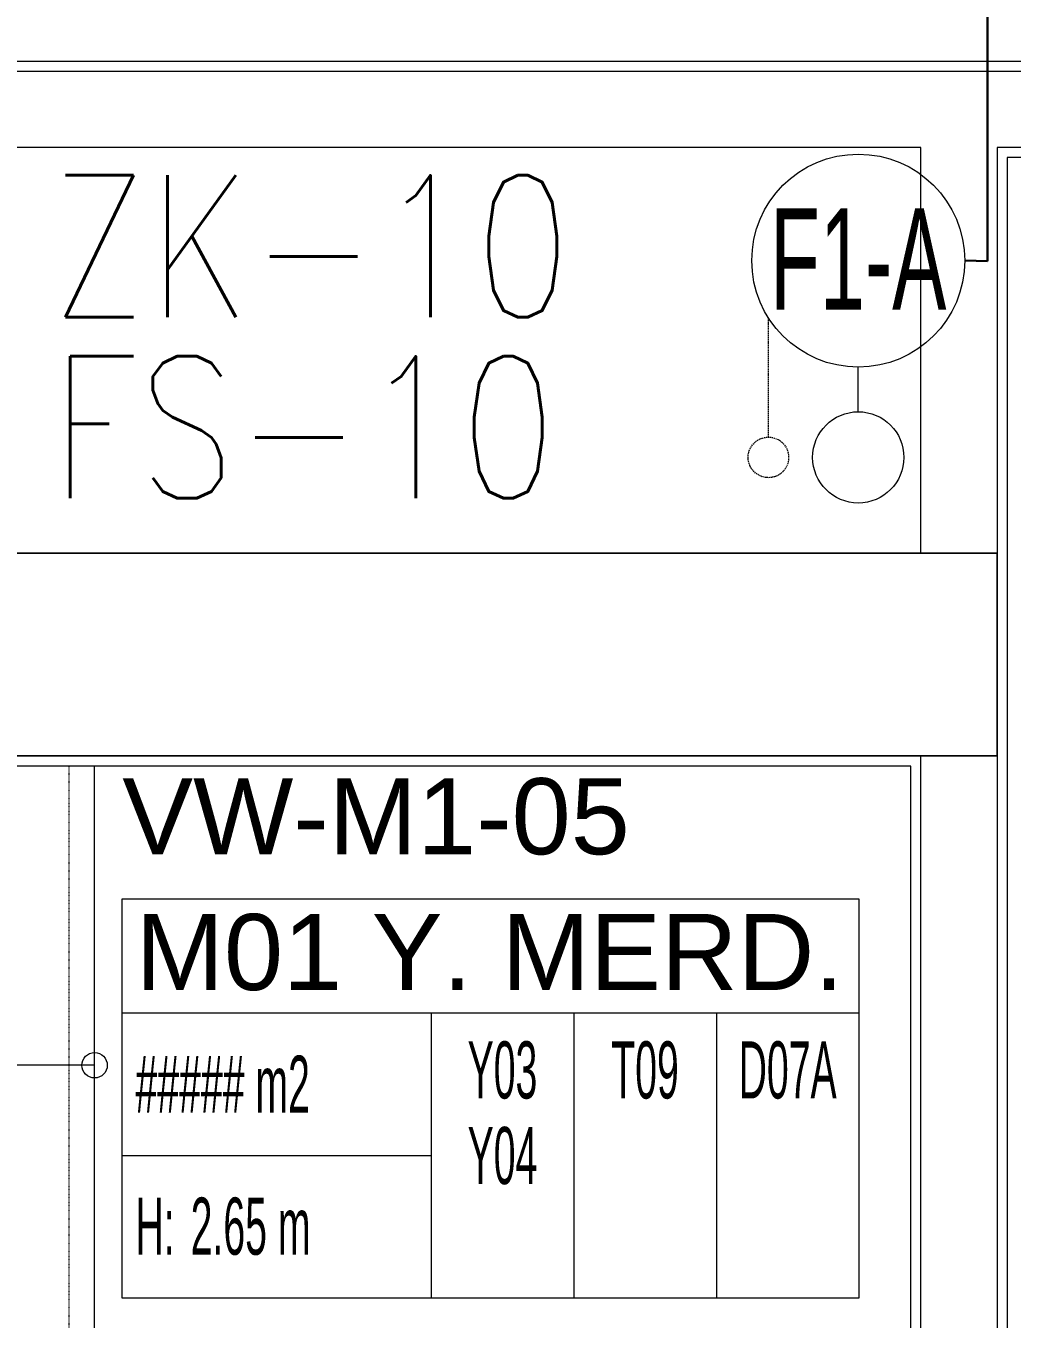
# Model space of a CAD drawing. Extents: x -3709 to 34962, y 0 to 8245.
# Drawn here: x 10204.3 to 10398.8, y 511.4 to 766.5 of the extents above; entities that cross this region are included whole.
import ezdxf
from ezdxf.enums import TextEntityAlignment as Align

# ---------------------------------------------------------------- set-up
doc = ezdxf.new("R2010")
doc.units = 0
doc.linetypes.add('DOT2', pattern=[0.125, 0, -0.125])
doc.linetypes.add('HIDDEN', pattern=[0.375, 0.25, -0.125])
doc.layers.get('0').update_dxf_attribs({"color": 9, "lineweight": 9})
for name, color, linetype, lineweight in [('00', 9, 'Continuous', 9), ('01', 9, 'Continuous', 9), ('14', 9, 'Continuous', 9), ('19', 9, 'Continuous', 9), ('19D', 9, 'DOT2', 9), ('21_MAHAL', 9, 'Continuous', 9), ('E-MODÜL HATTI', 6, 'Continuous', 30), ('E-YAZI', 7, 'Continuous', 30), ('Y-DRENAJ', 251, 'HIDDEN', 13), ('Y-SPRINKLER-BORU', 251, 'Continuous', 13), ('Y-VANA', 3, 'Continuous', 13)]:
    doc.layers.add(name, color=color, linetype=linetype, lineweight=lineweight)
doc.styles.add('Arial', font='arial.ttf', dxfattribs={"height": 2.5})
doc.styles.add('E-YAZI', font='txttw.shx')
doc.styles.add('MuuM_TEXT-STANDART', font='ARIALN.TTF')

# ---------------------------------------------------------------- blocks, each defined once
blk = doc.blocks.new('0_arrowstairs')
blk.add_lwpolyline([(0, 0), (0, -30), (15, 0), (0, 30)], close=True)
blk = doc.blocks.new('*U522')
blk.add_lwpolyline([(0, 0), (0, 504)])
blk.add_circle((0, 0), 5)
at = {"rotation": 90}
blk.add_blockref('0_arrowstairs', (0, 504), dxfattribs=at)
blk = doc.blocks.new('merd.1.mekanik')
at = {"layer": '19', "linetype": 'Continuous'}
blk.add_lwpolyline([(9495.97, 502.5), (9495.97, 620.5)], dxfattribs=at)
at = {"layer": '19D'}
blk.add_lwpolyline([(9490.97, 497.5), (9490.97, 620.5)], dxfattribs=at)
at = {"layer": '19', "xscale": 0.5, "yscale": 0.5, "zscale": 0.5, "rotation": 90}
blk.add_blockref('*U522', (9495.97, 561.5), dxfattribs=at)
blk = doc.blocks.new('0_roomno2')
blk.add_lwpolyline([(19.375, -10.5), (0, -10.5), (0, 0), (19.375, 0)], close=True)
for points in [[(0, -3), (19.375, -3)], [(8.125, -3), (8.125, -10.5)], [(11.875, -3), (11.875, -10.5)], [(15.625, -3), (15.625, -10.5)], [(0, -6.75), (8.125, -6.75)]]:
    blk.add_lwpolyline(points)
at = {"style": 'MuuM_TEXT-STANDART', "width": 0.6}
blk.add_text('H:', height=1.5, dxfattribs=at).set_placement((0.35, -8.608), align=Align.MIDDLE_LEFT)
at = {"style": 'Arial'}
blk.add_attdef('ODANO', (0, 1.17), '', height=2, dxfattribs=at)
blk.add_attdef('MEKANADI', text='', height=2, dxfattribs=at).set_placement((0.35, -3), align=Align.BOTTOM_LEFT)
at = {"style": 'MuuM_TEXT-STANDART', "width": 0.6}
for tag, p in [('YER01', (10, -4.5)), ('TAVAN01', (13.75, -4.5)), ('DUVAR01', (17.5, -4.5)), ('YER02', (10, -6.75)), ('TAVAN02', (13.75, -6.75)), ('DUVAR02', (17.5, -6.75)), ('YER03', (10, -9)), ('TAVAN03', (13.75, -9)), ('DUVAR03', (17.5, -9))]:
    blk.add_attdef(tag, text='', height=1.5, dxfattribs=at).set_placement(p, align=Align.MIDDLE_CENTER)
for tag, p in [('M2', (0.35, -4.875)), ('TEMIZTAVANYUKSEKLIGI', (1.8, -8.608))]:
    blk.add_attdef(tag, text='', height=1.5, dxfattribs=at).set_placement(p, align=Align.MIDDLE_LEFT)
blk = doc.blocks.new('A$C324859F2')
at = {"color": 3}
blk.add_circle((0, 0), 210, dxfattribs=at)
at = {"color": 3, "width": 0.6}
blk.add_attdef('TEXT1', text='', height=200, dxfattribs=at).set_placement((0, -96.6), align=Align.CENTER)

msp = doc.modelspace()

# ---------------------------------------------------------------- linework, layer by layer
at = {"layer": '00'}
msp.add_lwpolyline([(9795.84, 662.5), (9795.84, 662.5), (9795.84, 1012.5), (9810.84, 1012.5), (9810.84, 757.5), (10535.84, 757.5), (10535.84, 742.5), (10395.84, 742.5), (10395.84, 662.5), (10380.84, 662.5), (10380.84, 742.5), (9810.84, 742.5), (9810.84, 662.5), (9810.84, 662.5)], dxfattribs=at)
msp.add_lwpolyline([(10380.84, 622.5), (10395.84, 622.5), (10395.84, 492.5), (10380.84, 492.5)], close=True, dxfattribs=at)
at = {"layer": '01'}
for points in [[(10395.84, 352.5), (10395.84, 312.5), (9795.84, 312.5), (9795.84, 662.5), (10395.84, 662.5), (10395.84, 622.5), (9845.84, 622.5), (9845.84, 352.5)], [(10395.84, 662.5), (9795.84, 662.5), (9795.84, 312.5), (10395.84, 312.5), (10395.84, 352.5), (9845.84, 352.5), (9845.84, 622.5), (10395.84, 622.5)]]:
    msp.add_lwpolyline(points, close=True, dxfattribs=at)
at = {"layer": '14'}
msp.add_lwpolyline([(9812.84, 1010.5), (9812.84, 759.5), (10537.84, 759.5), (10537.84, 740.5), (10397.84, 740.5), (10397.84, 490.5), (10378.84, 490.5), (10378.84, 620.5), (10378.84, 620.5), (10378.84, 620.5), (9847.84, 620.5), (9847.84, 354.5), (10378.84, 354.5), (10378.84, 354.5), (10378.84, 354.5), (10378.84, 384.5), (10397.84, 384.5), (10397.84, 334.5), (10593.84, 334.5), (10593.84, 394.5), (10658.84, 394.5)], dxfattribs=at)
at = {"layer": 'E-MODÜL HATTI', "ltscale": 50}
for p, q in [((10393.99, 3107.31), (10393.99, 720.05)), ((10393.99, 720.05), (10389.47, 720.17))]:
    msp.add_line(p, q, dxfattribs=at)
at = {"layer": 'Y-DRENAJ'}
msp.add_line((10350.74, 685.37), (10350.74, 708.91), dxfattribs=at)
msp.add_circle((10350.74, 681.37), 4, dxfattribs=at)
at = {"layer": 'Y-SPRINKLER-BORU'}
msp.add_line((10368.47, 690.37), (10368.47, 699.17), dxfattribs=at)
msp.add_circle((10368.47, 681.37), 9, dxfattribs=at)

# ---------------------------------------------------------------- block references
msp.add_blockref('merd.1.mekanik', (721.87, 0))
at = {"layer": '21_MAHAL'}
ref = msp.add_blockref('0_roomno2', (10223.29, 594.34), dxfattribs=dict(at, xscale=7.5, yscale=7.5, zscale=7.5))
ref.add_attrib('ODANO', 'VW-M1-05', (10223.29, 603.11), dxfattribs={"layer": '0', "height": 15, "style": 'Arial'})
ref.add_attrib('MEKANADI', 'M01 Y. MERD.', dxfattribs={"layer": '0', "height": 15, "style": 'Arial'}).set_placement((10225.91, 571.84), align=Align.BOTTOM_LEFT)
ref.add_attrib('M2', '##### m2', dxfattribs={"layer": '0', "height": 11.25, "style": 'MuuM_TEXT-STANDART', "width": 0.6}).set_placement((10225.91, 557.77), align=Align.MIDDLE_LEFT)
ref.add_attrib('TEMIZTAVANYUKSEKLIGI', '2.65 m', dxfattribs={"layer": '0', "height": 11.25, "style": 'MuuM_TEXT-STANDART', "width": 0.6}).set_placement((10236.79, 529.78), align=Align.MIDDLE_LEFT)
ref.add_attrib('YER01', 'Y03', dxfattribs={"layer": '0', "height": 11.25, "style": 'MuuM_TEXT-STANDART', "width": 0.6}).set_placement((10298.29, 560.59), align=Align.MIDDLE_CENTER)
ref.add_attrib('TAVAN01', 'T09', dxfattribs={"layer": '0', "height": 11.25, "style": 'MuuM_TEXT-STANDART', "width": 0.6}).set_placement((10326.41, 560.59), align=Align.MIDDLE_CENTER)
ref.add_attrib('DUVAR01', 'D07A', dxfattribs={"layer": '0', "height": 11.25, "style": 'MuuM_TEXT-STANDART', "width": 0.6}).set_placement((10354.54, 560.59), align=Align.MIDDLE_CENTER)
ref.add_attrib('YER02', 'Y04', dxfattribs={"layer": '0', "height": 11.25, "style": 'MuuM_TEXT-STANDART', "width": 0.6}).set_placement((10298.29, 543.71), align=Align.MIDDLE_CENTER)
at = {"layer": 'Y-VANA'}
ref = msp.add_blockref('A$C324859F2', (10368.47, 720.17), dxfattribs=dict(at, xscale=0.1, yscale=0.1, zscale=0.1))
ref.add_attrib('TEXT1', 'F1-A', dxfattribs={"layer": '0', "height": 20, "width": 0.6}).set_placement((10368.47, 710.51), align=Align.CENTER)
ref = msp.add_blockref('A$C324859F2', (10368.47, 720.17), dxfattribs=dict(at, xscale=0.1, yscale=0.1, zscale=0.1))
ref.add_attrib('TEXT1', 'F1-A', dxfattribs={"layer": '0', "height": 20, "width": 0.6}).set_placement((10368.47, 710.51), align=Align.CENTER)

# ---------------------------------------------------------------- texts
at = {"layer": 'E-YAZI', "color": 3, "style": 'E-YAZI', "width": 0.8}
for s, p in [('ZK-10', (10209.19, 708.99)), ('FS-10', (10209.19, 673.31))]:
    msp.add_text(s, height=28, dxfattribs=at).set_placement(p)

doc.saveas('drawing.dxf')
